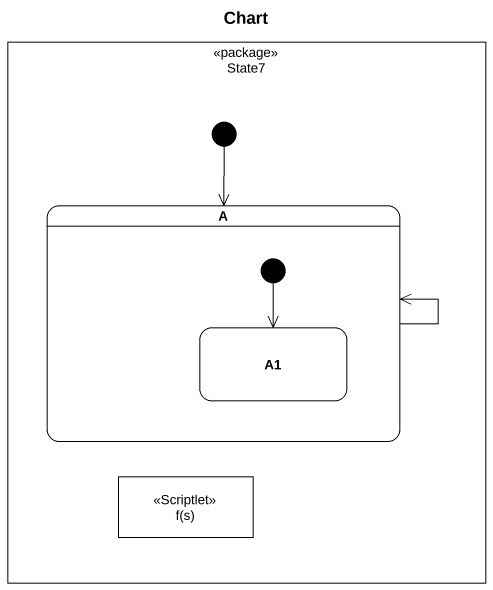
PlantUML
@startuml
title Chart
hide empty description
state State7 <<package>> {
  state A {
    state A1
    [*] --> A1
  }
  state "f(s)" as f_s <<Scriptlet>>
  [*] --> A
}
A --> A
@enduml
